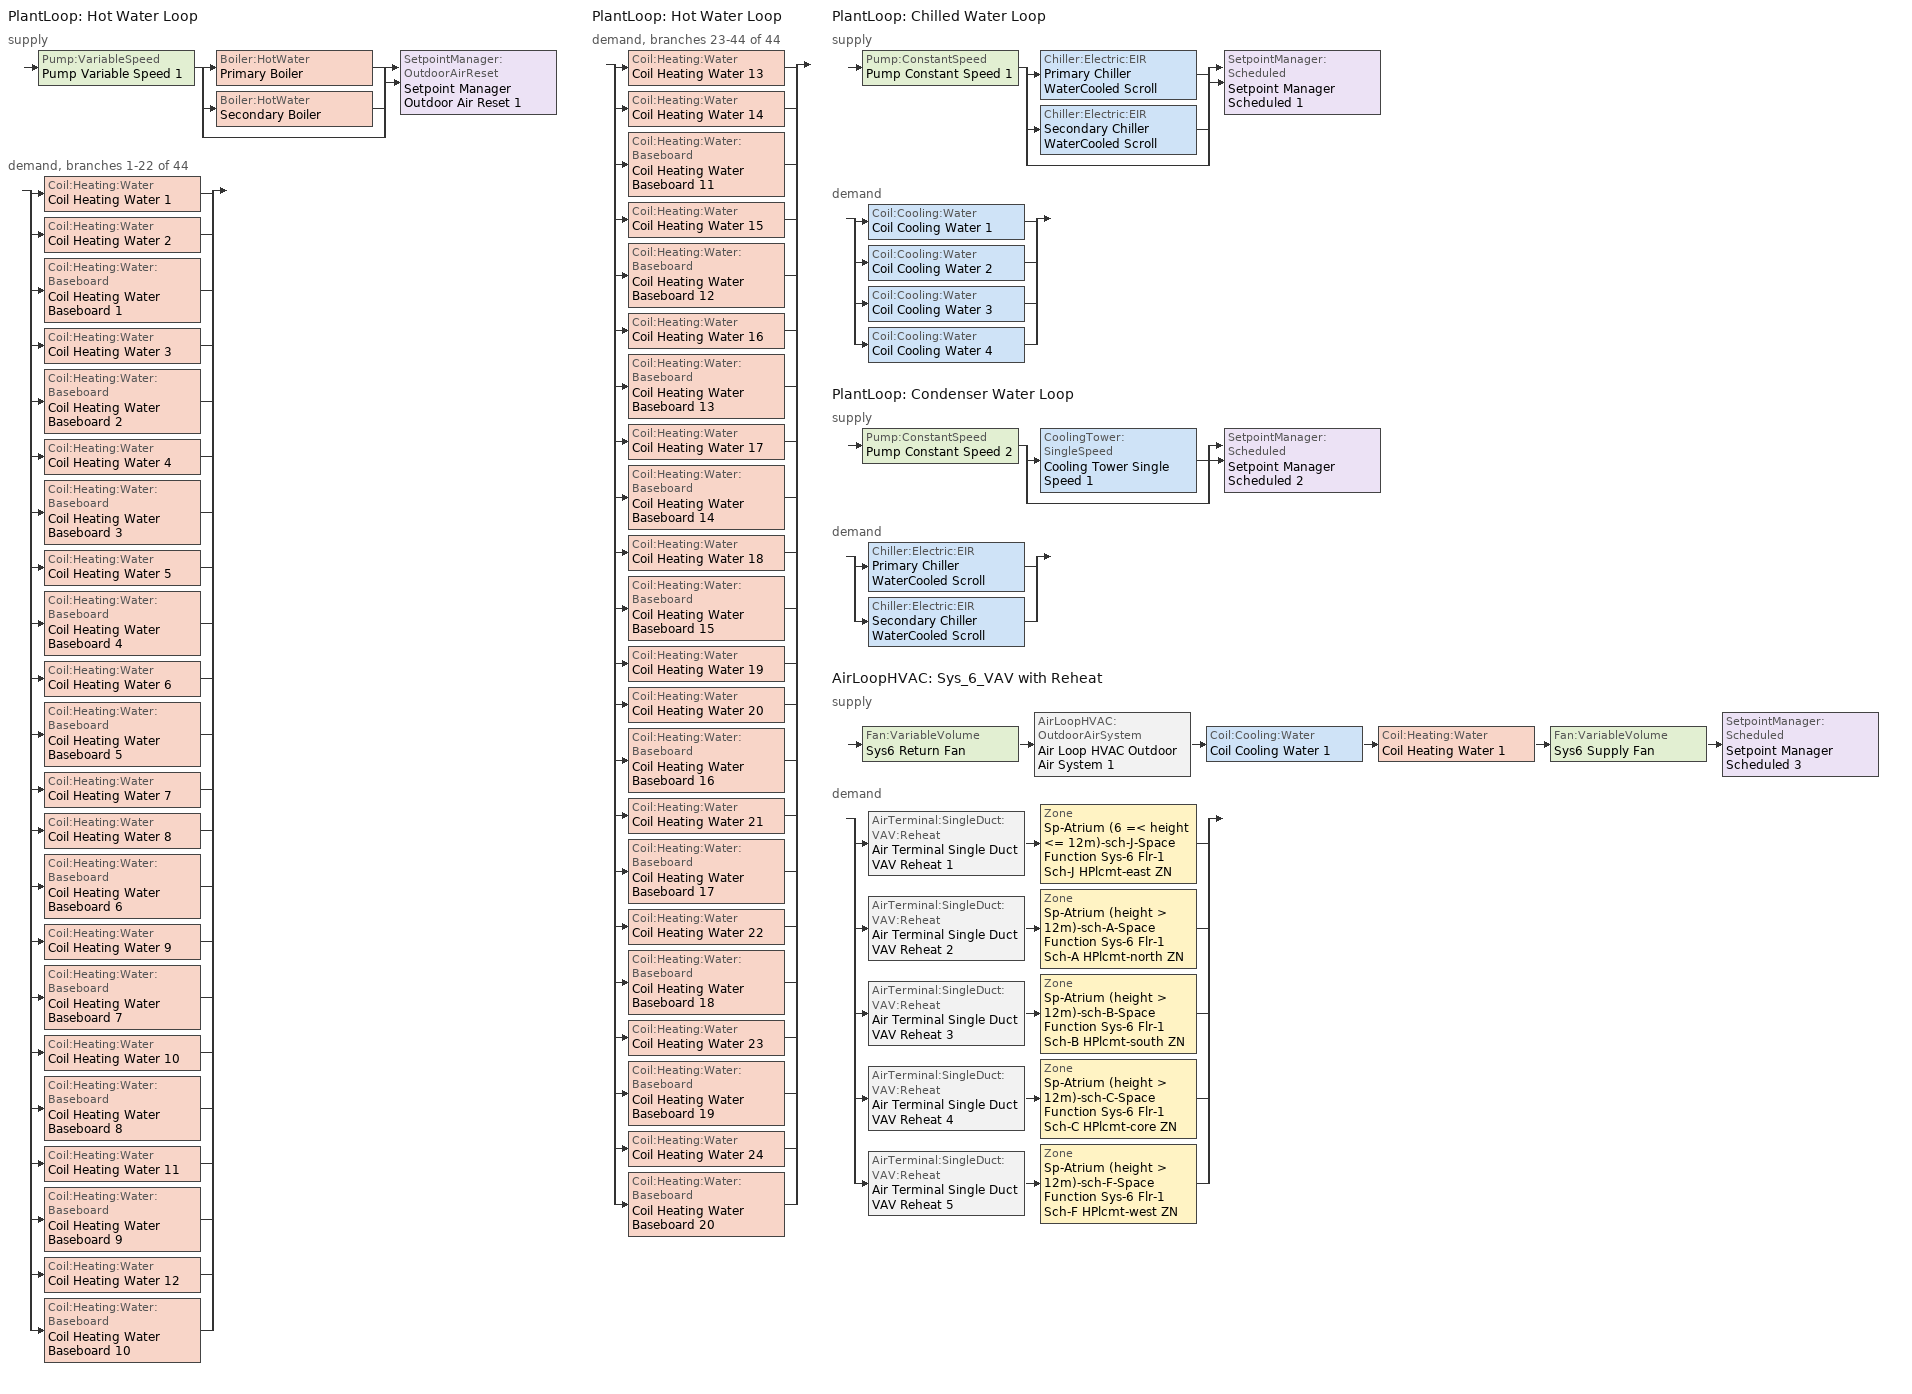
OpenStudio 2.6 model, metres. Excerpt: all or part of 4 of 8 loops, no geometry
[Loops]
PlantLoop 'Hot Water Loop'
 supply: Pump:VariableSpeed 'Pump Variable Speed 1' > split
  | Boiler:HotWater 'Primary Boiler'
  | Boiler:HotWater 'Secondary Boiler'
  | bypass
  join > SetpointManager:OutdoorAirReset 'Setpoint Manager Outdoor Air Reset 1'
 demand, branches 1-22 of 44: split
  | Coil:Heating:Water 'Coil Heating Water 1'
  | Coil:Heating:Water 'Coil Heating Water 2'
  | Coil:Heating:Water:Baseboard 'Coil Heating Water Baseboard 1'
  | Coil:Heating:Water 'Coil Heating Water 3'
  | Coil:Heating:Water:Baseboard 'Coil Heating Water Baseboard 2'
  | Coil:Heating:Water 'Coil Heating Water 4'
  | Coil:Heating:Water:Baseboard 'Coil Heating Water Baseboard 3'
  | Coil:Heating:Water 'Coil Heating Water 5'
  | Coil:Heating:Water:Baseboard 'Coil Heating Water Baseboard 4'
  | Coil:Heating:Water 'Coil Heating Water 6'
  | Coil:Heating:Water:Baseboard 'Coil Heating Water Baseboard 5'
  | Coil:Heating:Water 'Coil Heating Water 7'
  | Coil:Heating:Water 'Coil Heating Water 8'
  | Coil:Heating:Water:Baseboard 'Coil Heating Water Baseboard 6'
  | Coil:Heating:Water 'Coil Heating Water 9'
  | Coil:Heating:Water:Baseboard 'Coil Heating Water Baseboard 7'
  | Coil:Heating:Water 'Coil Heating Water 10'
  | Coil:Heating:Water:Baseboard 'Coil Heating Water Baseboard 8'
  | Coil:Heating:Water 'Coil Heating Water 11'
  | Coil:Heating:Water:Baseboard 'Coil Heating Water Baseboard 9'
  | Coil:Heating:Water 'Coil Heating Water 12'
  | Coil:Heating:Water:Baseboard 'Coil Heating Water Baseboard 10'
PlantLoop 'Hot Water Loop'
 demand, branches 23-44 of 44: split
  | Coil:Heating:Water 'Coil Heating Water 13'
  | Coil:Heating:Water 'Coil Heating Water 14'
  | Coil:Heating:Water:Baseboard 'Coil Heating Water Baseboard 11'
  | Coil:Heating:Water 'Coil Heating Water 15'
  | Coil:Heating:Water:Baseboard 'Coil Heating Water Baseboard 12'
  | Coil:Heating:Water 'Coil Heating Water 16'
  | Coil:Heating:Water:Baseboard 'Coil Heating Water Baseboard 13'
  | Coil:Heating:Water 'Coil Heating Water 17'
  | Coil:Heating:Water:Baseboard 'Coil Heating Water Baseboard 14'
  | Coil:Heating:Water 'Coil Heating Water 18'
  | Coil:Heating:Water:Baseboard 'Coil Heating Water Baseboard 15'
  | Coil:Heating:Water 'Coil Heating Water 19'
  | Coil:Heating:Water 'Coil Heating Water 20'
  | Coil:Heating:Water:Baseboard 'Coil Heating Water Baseboard 16'
  | Coil:Heating:Water 'Coil Heating Water 21'
  | Coil:Heating:Water:Baseboard 'Coil Heating Water Baseboard 17'
  | Coil:Heating:Water 'Coil Heating Water 22'
  | Coil:Heating:Water:Baseboard 'Coil Heating Water Baseboard 18'
  | Coil:Heating:Water 'Coil Heating Water 23'
  | Coil:Heating:Water:Baseboard 'Coil Heating Water Baseboard 19'
  | Coil:Heating:Water 'Coil Heating Water 24'
  | Coil:Heating:Water:Baseboard 'Coil Heating Water Baseboard 20'
PlantLoop 'Chilled Water Loop'
 supply: Pump:ConstantSpeed 'Pump Constant Speed 1' > split
  | Chiller:Electric:EIR 'Primary Chiller WaterCooled Scroll'
  | Chiller:Electric:EIR 'Secondary Chiller WaterCooled Scroll'
  | bypass
  join > SetpointManager:Scheduled 'Setpoint Manager Scheduled 1'
 demand: split
  | Coil:Cooling:Water 'Coil Cooling Water 1'
  | Coil:Cooling:Water 'Coil Cooling Water 2'
  | Coil:Cooling:Water 'Coil Cooling Water 3'
  | Coil:Cooling:Water 'Coil Cooling Water 4'
PlantLoop 'Condenser Water Loop'
 supply: Pump:ConstantSpeed 'Pump Constant Speed 2' > split
  | CoolingTower:SingleSpeed 'Cooling Tower Single Speed 1'
  | bypass
  join > SetpointManager:Scheduled 'Setpoint Manager Scheduled 2'
 demand: split
  | Chiller:Electric:EIR 'Primary Chiller WaterCooled Scroll'
  | Chiller:Electric:EIR 'Secondary Chiller WaterCooled Scroll'
AirLoopHVAC 'Sys_6_VAV with Reheat'
 supply: Fan:VariableVolume 'Sys6 Return Fan' > AirLoopHVAC:OutdoorAirSystem 'Air Loop HVAC Outdoor Air System 1' > Coil:Cooling:Water 'Coil Cooling Water 1' > Coil:Heating:Water 'Coil Heating Water 1' > Fan:VariableVolume 'Sys6 Supply Fan' > SetpointManager:Scheduled 'Setpoint Manager Scheduled 3'
 demand: split
  | AirTerminal:SingleDuct:VAV:Reheat 'Air Terminal Single Duct VAV Reheat 1' > Zone 'Sp-Atrium (6 =< height <= 12m)-sch-J-Space Function Sys-6 Flr-1 Sch-J HPlcmt-east ZN'
  | AirTerminal:SingleDuct:VAV:Reheat 'Air Terminal Single Duct VAV Reheat 2' > Zone 'Sp-Atrium (height > 12m)-sch-A-Space Function Sys-6 Flr-1 Sch-A HPlcmt-north ZN'
  | AirTerminal:SingleDuct:VAV:Reheat 'Air Terminal Single Duct VAV Reheat 3' > Zone 'Sp-Atrium (height > 12m)-sch-B-Space Function Sys-6 Flr-1 Sch-B HPlcmt-south ZN'
  | AirTerminal:SingleDuct:VAV:Reheat 'Air Terminal Single Duct VAV Reheat 4' > Zone 'Sp-Atrium (height > 12m)-sch-C-Space Function Sys-6 Flr-1 Sch-C HPlcmt-core ZN'
  | AirTerminal:SingleDuct:VAV:Reheat 'Air Terminal Single Duct VAV Reheat 5' > Zone 'Sp-Atrium (height > 12m)-sch-F-Space Function Sys-6 Flr-1 Sch-F HPlcmt-west ZN'
[Sizing:Zone] Zone Cooling Design Supply Air Temperature Input Method=SupplyAirTemperature; Zone Cooling Design Supply Air Temperature {C}=13; Zone Cooling Design Supply Air Temperature Difference {deltaC}=11.11; Zone Heating Design Supply Air Temperature Input Method=SupplyAirTemperature; Zone Heating Design Supply Air Temperature {C}=43; Zone Heating Design Supply Air Temperature Difference {deltaC}=11.11; Zone Cooling Design Supply Air Humidity Ratio {kg-H2O/kg-air}=0.0085; Zone Heating Design Supply Air Humidity Ratio {kg-H2O/kg-air}=0.008; Zone Heating Sizing Factor=1.3; Zone Cooling Sizing Factor=1.1; Cooling Design Air Flow Method=DesignDay; Heating Design Air Flow Method=DesignDay; Account for Dedicated Outdoor Air System=No; Dedicated Outdoor Air System Control Strategy=NeutralSupplyAir; Dedicated Outdoor Air Low Setpoint Temperature for Design {C}=autosize; Dedicated Outdoor Air High Setpoint Temperature for Design {C}=autosize
Sp-Atrium (height > 12m)-sch-A-Space Function Sys-6 Flr-1 Sch-A HPlcmt-north ZN; Sp-Atrium (height > 12m)-sch-B-Space Function Sys-6 Flr-1 Sch-B HPlcmt-south ZN; Sp-Atrium (height > 12m)-sch-C-Space Function Sys-6 Flr-1 Sch-C HPlcmt-core ZN; Sp-Atrium (height > 12m)-sch-F-Space Function Sys-6 Flr-1 Sch-F HPlcmt-west ZN; Sp-Atrium (6 =< height <= 12m)-sch-J-Space Function Sys-6 Flr-1 Sch-J HPlcmt-east ZN
[Zone equipment]
Sp-Atrium (height > 12m)-sch-A-Space Function Sys-6 Flr-1 Sch-A HPlcmt-north ZN: Air Terminal Single Duct VAV Reheat 2, Zone HVAC Baseboard Convective Water 2
Sp-Atrium (height > 12m)-sch-B-Space Function Sys-6 Flr-1 Sch-B HPlcmt-south ZN: Air Terminal Single Duct VAV Reheat 3, Zone HVAC Baseboard Convective Water 3
Sp-Atrium (height > 12m)-sch-C-Space Function Sys-6 Flr-1 Sch-C HPlcmt-core ZN: Air Terminal Single Duct VAV Reheat 4, Zone HVAC Baseboard Convective Water 4
Sp-Atrium (height > 12m)-sch-F-Space Function Sys-6 Flr-1 Sch-F HPlcmt-west ZN: Air Terminal Single Duct VAV Reheat 5, Zone HVAC Baseboard Convective Water 5
Sp-Atrium (6 =< height <= 12m)-sch-J-Space Function Sys-6 Flr-1 Sch-J HPlcmt-east ZN: Air Terminal Single Duct VAV Reheat 1, Zone HVAC Baseboard Convective Water 1
[PlantLoop] Glycol Concentration=0; Plant Loop Volume {m3}=Autocalculate; Load Distribution Scheme=Optimal
Name | Fluid Type
Hot Water Loop | Water
Chilled Water Loop; Condenser Water Loop
[Sizing:Plant] Sizing Option=NonCoincident; Zone Timesteps in Averaging Window=1; Coincident Sizing Factor Mode=None
Name | Loop Type | Design Loop Exit Temperature {C} | Loop Design Temperature Difference {deltaC}
Hot Water Loop | Heating | 82 | 16
Chilled Water Loop | Cooling | 7 | 6
Condenser Water Loop | Condenser | 29 | 6
[Pump:VariableSpeed]
Pump Variable Speed 1: Pump Control Type=Intermittent; Skin Loss Radiative Fraction=0.5; Design Power Sizing Method=PowerPerFlowPerPressure; Design Electric Power per Unit Flow Rate {W/(m3/s)}=348701.1; Design Shaft Power per Unit Flow Rate per Unit Head {W-s/m3-Pa}=1.28205; Design Minimum Flow Rate Fraction=0
[Boiler:HotWater] Fuel Type=NaturalGas; Water Outlet Upper Temperature Limit {C}=99; Boiler Flow Mode=ConstantFlow; Parasitic Electric Load {W}=0; Sizing Factor=1
Primary Boiler; Secondary Boiler
[SetpointManager:OutdoorAirReset]
Setpoint Manager Outdoor Air Reset 1: Control Variable=Temperature; Setpoint at Outdoor Low Temperature {C}=82; Outdoor Low Temperature {C}=-16; Setpoint at Outdoor High Temperature {C}=60; Outdoor High Temperature {C}=0
[Pump:ConstantSpeed] Rated Flow Rate {m3/s}=autosize; Rated Pump Head {Pa}=179352; Rated Power Consumption {W}=autosize; Motor Efficiency=0.9; Fraction of Motor Inefficiencies to Fluid Stream=0; Pump Control Type=Intermittent; Design Power Sizing Method=PowerPerFlowPerPressure; Design Electric Power per Unit Flow Rate {W/(m3/s)}=348701.1; Design Shaft Power per Unit Flow Rate per Unit Head {W-s/m3-Pa}=1.28205
Pump Constant Speed 1; Pump Constant Speed 2
[Chiller:Electric:EIR] Reference Capacity {W}=Autosize; Reference COP {W/W}=5.5; Condenser Type=WaterCooled; Design Heat Recovery Water Flow Rate {m3/s}=0; Sizing Factor=1; Basin Heater Capacity {W/K}=0; Basin Heater Setpoint Temperature {C}=10
Name | Cooling Capacity Function of Temperature Curve | Electric Input to Cooling Output Ratio Function of Temperature Curve | Electric Input to Cooling Output Ratio Function of Part Load Ratio Curve
Primary Chiller WaterCooled Scroll | Curve Biquadratic 1 | Curve Biquadratic 2 | Curve Quadratic 1
Secondary Chiller WaterCooled Scroll | Curve Biquadratic 3 | Curve Biquadratic 4 | Curve Quadratic 2
[SetpointManager:Scheduled] Control Variable=Temperature
Name | Schedule
Setpoint Manager Scheduled 1 | CHW Temp
Setpoint Manager Scheduled 2 | CW Temp
Setpoint Manager Scheduled 3 | Supply Air Temp
[CoolingTower:SingleSpeed]
Cooling Tower Single Speed 1: Design Water Flow Rate {m3/s}=autosize; Design Air Flow Rate {m3/s}=autosize; Fan Power at Design Air Flow Rate {W}=autosize; U-Factor Times Area Value at Design Air Flow Rate {W/K}=autosize; Air Flow Rate in Free Convection Regime {m3/s}=autosize; U-Factor Times Area Value at Free Convection Air Flow Rate {W/K}=autosize; Performance Input Method=UFactorTimesAreaAndDesignWaterFlowRate; Free Convection Capacity {W}=0; Basin Heater Capacity {W/K}=0; Evaporation Loss Mode=LossFactor; Evaporation Loss Factor {percent/K}=0.2; Drift Loss Percent {percent}=0.008; Blowdown Calculation Mode=ConcentrationRatio; Blowdown Concentration Ratio=3; Capacity Control=FanCycling; Number of Cells=1; Cell Control=MinimalCell; Cell Minimum  Water Flow Rate Fraction=0.33; Cell Maximum Water Flow Rate Fraction=2.5; Sizing Factor=1; Free Convection Air Flow Rate Sizing Factor=0.1; Free Convection U-Factor Times Area Value Sizing Factor=0.1; Heat Rejection Capacity and Nominal Capacity Sizing Ratio=1.25; Free Convection Nominal Capacity Sizing Factor=0.1; Design Inlet Air Dry-Bulb Temperature {C}=35; Design Inlet Air Wet-Bulb Temperature {C}=24; Design Approach Temperature {deltaC}=5; Design Range Temperature {deltaC}=6
[AirLoopHVAC]
Sys_6_VAV with Reheat: Availability Schedule=Always On Discrete; Design Supply Air Flow Rate {m3/s}=AutoSize
[Sizing:System]
Sys_6_VAV with Reheat: Type of Load to Size On=Sensible; Design Outdoor Air Flow Rate {m3/s}=Autosize; Minimum System Air Flow Ratio=0.3; Preheat Design Temperature {C}=7; Preheat Design Humidity Ratio {kg-H2O/kg-Air}=0.008; Precool Design Temperature {C}=12.8; Precool Design Humidity Ratio {kg-H2O/kg-Air}=0.008; Central Cooling Design Supply Air Temperature {C}=13; Central Heating Design Supply Air Temperature {C}=13.1; Sizing Option=NonCoincident; 100% Outdoor Air in Cooling=No; 100% Outdoor Air in Heating=No; Central Cooling Design Supply Air Humidity Ratio {kg-H2O/kg-Air}=0.0085; Central Heating Design Supply Air Humidity Ratio {kg-H2O/kg-Air}=0.008; Cooling Design Air Flow Method=DesignDay; Cooling Design Air Flow Rate {m3/s}=0; Heating Design Air Flow Method=DesignDay; Heating Design Air Flow Rate {m3/s}=0; System Outdoor Air Method=ZoneSum; Zone Maximum Outdoor Air Fraction=1; Cooling Supply Air Flow Rate Per Floor Area {m3/s-m2}=0.00996765; Cooling Fraction of Autosized Cooling Supply Air Flow Rate=1; Cooling Supply Air Flow Rate Per Unit Cooling Capacity {m3/s-W}=3.94755e-05; Heating Supply Air Flow Rate Per Floor Area {m3/s-m2}=0.00996765; Heating Fraction of Autosized Heating Supply Air Flow Rate=1; Heating Fraction of Autosized Cooling Supply Air Flow Rate=1; Heating Supply Air Flow Rate Per Unit Heating Capacity {m3/s-W}=3.15882e-05; Cooling Design Capacity Method=CoolingDesignCapacity; Cooling Design Capacity {W}=autosize; Cooling Design Capacity Per Floor Area {W/m2}=234.7; Fraction of Autosized Cooling Design Capacity=1; Heating Design Capacity Method=HeatingDesignCapacity; Heating Design Capacity {W}=autosize; Heating Design Capacity Per Floor Area {W/m2}=157; Fraction of Autosized Heating Design Capacity=1; Central Cooling Capacity Control Method=OnOff
[Fan:VariableVolume] Availability Schedule=Always On Discrete; Fan Efficiency=0.6045; Pressure Rise {Pa}=1017.592; Maximum Flow Rate {m3/s}=Autosize; Fan Power Minimum Flow Rate Input Method=FixedFlowRate; Fan Power Minimum Flow Fraction=0; Fan Power Minimum Air Flow Rate {m3/s}=0; Motor Efficiency=0.93; Motor In Airstream Fraction=1; Fan Power Coefficient 1=0.0407599; Fan Power Coefficient 2=0.088045; Fan Power Coefficient 3=-0.0729261; Fan Power Coefficient 4=0.94374; Fan Power Coefficient 5=0
Sys6 Supply Fan; Sys6 Return Fan
[Coil:Heating:Water] Availability Schedule=Always On Discrete
Coil Heating Water 1; Coil Heating Water 2; Coil Heating Water 3; Coil Heating Water 4; Coil Heating Water 5; Coil Heating Water 6; Coil Heating Water 7; Coil Heating Water 8; Coil Heating Water 9; Coil Heating Water 10; Coil Heating Water 11; Coil Heating Water 12; Coil Heating Water 13; Coil Heating Water 14; Coil Heating Water 15; Coil Heating Water 16; Coil Heating Water 17; Coil Heating Water 18; Coil Heating Water 19; Coil Heating Water 20; Coil Heating Water 21; Coil Heating Water 22; Coil Heating Water 23; Coil Heating Water 24
[Coil:Cooling:Water] Availability Schedule=Always On Discrete
Coil Cooling Water 1; Coil Cooling Water 2; Coil Cooling Water 3; Coil Cooling Water 4
[Controller:OutdoorAir]
Controller Outdoor Air 1: Minimum Outdoor Air Flow Rate {m3/s}=autosize; Maximum Outdoor Air Flow Rate {m3/s}=Autosize; Economizer Control Type=NoEconomizer; Economizer Control Action Type=ModulateFlow; Economizer Maximum Limit Dry-Bulb Temperature {C}=28; Economizer Maximum Limit Enthalpy {J/kg}=64000; Economizer Minimum Limit Dry-Bulb Temperature {C}=-100; Lockout Type=NoLockout; Minimum Limit Type=FixedMinimum; Controller Mechanical Ventilation=Controller Mechanical Ventilation 1; High Humidity Control=No; Heat Recovery Bypass Control Type=BypassWhenWithinEconomizerLimits
[Controller:MechanicalVentilation]
Controller Mechanical Ventilation 1: Availability Schedule=Always On Discrete; System Outdoor Air Method=ZoneSum
[AirLoopHVAC:OutdoorAirSystem]
Air Loop HVAC Outdoor Air System 1: Controller=Controller Outdoor Air 1
[Controller:WaterCoil] Minimum Actuated Flow {m3/s}=0
Name | Water Coil | Action
Controller Water Coil 1 | Coil Heating Water 1 | Normal
Controller Water Coil 2 | Coil Cooling Water 1 | Reverse
Controller Water Coil 3 | Coil Heating Water 2 | Normal
Controller Water Coil 4 | Coil Heating Water 3 | Normal
Controller Water Coil 5 | Coil Heating Water 4 | Normal
Controller Water Coil 6 | Coil Heating Water 5 | Normal
Controller Water Coil 7 | Coil Heating Water 6 | Normal
Controller Water Coil 8 | Coil Heating Water 7 | Normal
Controller Water Coil 9 | Coil Cooling Water 2 | Reverse
Controller Water Coil 10 | Coil Heating Water 8 | Normal
Controller Water Coil 11 | Coil Heating Water 9 | Normal
Controller Water Coil 12 | Coil Heating Water 10 | Normal
Controller Water Coil 13 | Coil Heating Water 11 | Normal
Controller Water Coil 14 | Coil Heating Water 12 | Normal
Controller Water Coil 15 | Coil Heating Water 13 | Normal
Controller Water Coil 16 | Coil Cooling Water 3 | Reverse
Controller Water Coil 17 | Coil Heating Water 14 | Normal
Controller Water Coil 18 | Coil Heating Water 15 | Normal
Controller Water Coil 19 | Coil Heating Water 16 | Normal
Controller Water Coil 20 | Coil Heating Water 17 | Normal
Controller Water Coil 21 | Coil Heating Water 18 | Normal
Controller Water Coil 22 | Coil Heating Water 19 | Normal
Controller Water Coil 23 | Coil Cooling Water 4 | Reverse
Controller Water Coil 24 | Coil Heating Water 20 | Normal
Controller Water Coil 25 | Coil Heating Water 21 | Normal
Controller Water Coil 26 | Coil Heating Water 22 | Normal
Controller Water Coil 27 | Coil Heating Water 23 | Normal
Controller Water Coil 28 | Coil Heating Water 24 | Normal
[AirTerminal:SingleDuct:VAV:Reheat] Availability Schedule=Always On Discrete; Maximum Air Flow Rate {m3/s}=AutoSize; Zone Minimum Air Flow Input Method=Constant; Constant Minimum Air Flow Fraction=0.3; Maximum Hot Water or Steam Flow Rate {m3/s}=AutoSize; Minimum Hot Water or Steam Flow Rate {m3/s}=0; Convergence Tolerance=0.001; Damper Heating Action=Normal; Maximum Flow per Zone Floor Area During Reheat {m3/s-m2}=AutoSize; Maximum Flow Fraction During Reheat=AutoSize; Maximum Reheat Air Temperature {C}=43; Control For Outdoor Air=No
Name | Fixed Minimum Air Flow Rate {m3/s} | Reheat Coil
Air Terminal Single Duct VAV Reheat 1 | 3.75 | Coil Heating Water 2
Air Terminal Single Duct VAV Reheat 2 | 3.75 | Coil Heating Water 3
Air Terminal Single Duct VAV Reheat 3 | 3.75 | Coil Heating Water 4
Air Terminal Single Duct VAV Reheat 4 | 5 | Coil Heating Water 5
Air Terminal Single Duct VAV Reheat 5 | 3.75 | Coil Heating Water 6
[Coil:Heating:Water:Baseboard] Heating Design Capacity Method=HeatingDesignCapacity; Heating Design Capacity {W}=autosize; Heating Design Capacity Per Floor Area {W/m2}=0; Fraction of Autosized Heating Design Capacity=0.8
Coil Heating Water Baseboard 1; Coil Heating Water Baseboard 2; Coil Heating Water Baseboard 3; Coil Heating Water Baseboard 4; Coil Heating Water Baseboard 5; Coil Heating Water Baseboard 6; Coil Heating Water Baseboard 7; Coil Heating Water Baseboard 8; Coil Heating Water Baseboard 9; Coil Heating Water Baseboard 10; Coil Heating Water Baseboard 11; Coil Heating Water Baseboard 12; Coil Heating Water Baseboard 13; Coil Heating Water Baseboard 14; Coil Heating Water Baseboard 15; Coil Heating Water Baseboard 16; Coil Heating Water Baseboard 17; Coil Heating Water Baseboard 18; Coil Heating Water Baseboard 19; Coil Heating Water Baseboard 20
[ZoneHVAC:Baseboard:Convective:Water] Availability Schedule=Always On Discrete
Name | Heating Coil
Zone HVAC Baseboard Convective Water 1 | Coil Heating Water Baseboard 1
Zone HVAC Baseboard Convective Water 2 | Coil Heating Water Baseboard 2
Zone HVAC Baseboard Convective Water 3 | Coil Heating Water Baseboard 3
Zone HVAC Baseboard Convective Water 4 | Coil Heating Water Baseboard 4
Zone HVAC Baseboard Convective Water 5 | Coil Heating Water Baseboard 5
Zone HVAC Baseboard Convective Water 6 | Coil Heating Water Baseboard 6
Zone HVAC Baseboard Convective Water 7 | Coil Heating Water Baseboard 7
Zone HVAC Baseboard Convective Water 8 | Coil Heating Water Baseboard 8
Zone HVAC Baseboard Convective Water 9 | Coil Heating Water Baseboard 9
Zone HVAC Baseboard Convective Water 10 | Coil Heating Water Baseboard 10
Zone HVAC Baseboard Convective Water 11 | Coil Heating Water Baseboard 11
Zone HVAC Baseboard Convective Water 12 | Coil Heating Water Baseboard 12
Zone HVAC Baseboard Convective Water 13 | Coil Heating Water Baseboard 13
Zone HVAC Baseboard Convective Water 14 | Coil Heating Water Baseboard 14
Zone HVAC Baseboard Convective Water 15 | Coil Heating Water Baseboard 15
Zone HVAC Baseboard Convective Water 16 | Coil Heating Water Baseboard 16
Zone HVAC Baseboard Convective Water 17 | Coil Heating Water Baseboard 17
Zone HVAC Baseboard Convective Water 18 | Coil Heating Water Baseboard 18
Zone HVAC Baseboard Convective Water 19 | Coil Heating Water Baseboard 19
Zone HVAC Baseboard Convective Water 20 | Coil Heating Water Baseboard 20
[Schedule:Ruleset]
Name | Default Day Schedule
CHW Temp | Schedule Day 3
CW Temp | Schedule Day 4
Supply Air Temp | Supply Air Temp Default
[Schedule:Day]
Schedule Day 3; wkdCHW Temp 1; satCHW Temp 1; sunCHW Temp 1: 1, 0, 7, 2, 0, 7, 3, 0, 7, 4, 0, 7, 5, 0, 7, 6, 0, 7, 7, 0, 7, 8, 0, 7, 9, 0, 7, 10, 0, 7, 11, 0, 7, 12, 0, 7, 13, 0, 7, 14, 0, 7, 15, 0, 7, 16, 0, 7, 17, 0, 7, 18, 0, 7, 19, 0, 7, 20, 0, 7, 21, 0, 7, 22, 0, 7, 23, 0, 7, 24, 0, 7
Schedule Day 4; wkdCW Temp 1; satCW Temp 1; sunCW Temp 1: 1, 0, 29, 2, 0, 29, 3, 0, 29, 4, 0, 29, 5, 0, 29, 6, 0, 29, 7, 0, 29, 8, 0, 29, 9, 0, 29, 10, 0, 29, 11, 0, 29, 12, 0, 29, 13, 0, 29, 14, 0, 29, 15, 0, 29, 16, 0, 29, 17, 0, 29, 18, 0, 29, 19, 0, 29, 20, 0, 29, 21, 0, 29, 22, 0, 29, 23, 0, 29, 24, 0, 29
Supply Air Temp Default: 24, 0, 13
[Schedule:Rule] Date Specification Type=DateRange; Start Month=1; Start Day=1; End Month=12; End Day=31
Name | Schedule Ruleset | Rule Order | Day Schedule | Apply Sunday | Apply Monday | Apply Tuesday | Apply Wednesday | Apply Thursday | Apply Friday | Apply Saturday
wkdCHW Temp rule | CHW Temp | 2 | wkdCHW Temp 1 | No | Yes | Yes | Yes | Yes | Yes | No
satCHW Temprule | CHW Temp | 1 | satCHW Temp 1 | No | No | No | No | No | No | Yes
sunCHW Temprule | CHW Temp | 0 | sunCHW Temp 1 | Yes | No | No | No | No | No | No
wkdCW Temp rule | CW Temp | 2 | wkdCW Temp 1 | No | Yes | Yes | Yes | Yes | Yes | No
satCW Temprule | CW Temp | 1 | satCW Temp 1 | No | No | No | No | No | No | Yes
sunCW Temprule | CW Temp | 0 | sunCW Temp 1 | Yes | No | No | No | No | No | No
[Schedule:Constant]
Always On Discrete: Value=1
[Curve:Biquadratic] Minimum Value of x=5; Maximum Value of x=10; Minimum Value of y=24; Maximum Value of y=35
Name | Coefficient1 Constant | Coefficient2 x | Coefficient3 x**2 | Coefficient4 y | Coefficient5 y**2 | Coefficient6 x*y
Curve Biquadratic 1; Curve Biquadratic 3 | 1.02152 | 0.0370359 | 0.000233248 | -0.00389405 | -6.52536e-05 | -0.000268045
Curve Biquadratic 2; Curve Biquadratic 4 | 0.701769 | -0.00452016 | 0.00053311 | -0.00549821 | 0.000544579 | -0.000729032
[Curve:Quadratic] Coefficient1 Constant=0.0636912; Coefficient2 x=0.584888; Coefficient3 x**2=0.352803; Minimum Value of x=0; Maximum Value of x=1
Curve Quadratic 1; Curve Quadratic 2
